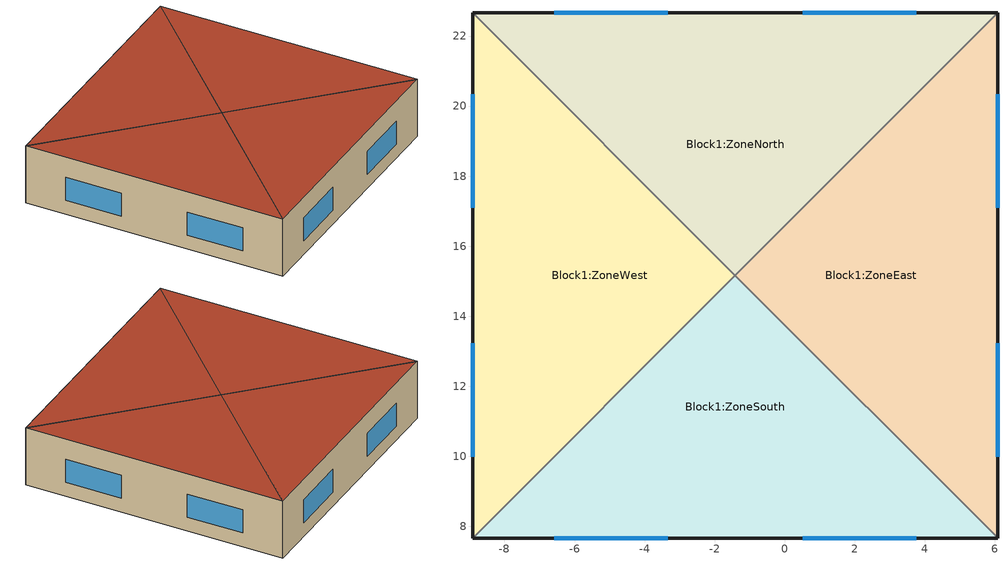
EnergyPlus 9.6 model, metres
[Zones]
Block1:ZoneWest
 floor ground (Project ground floor): -8.91,7.66 -8.91,22.66 -1.41,15.16 z0
 wall outside (Project wall): -8.91,22.66 -8.91,7.66 z0:3.5
 wall to Block1:ZoneSouth (Project partition): -8.91,7.66 -1.41,15.16 z0:3.5
 wall to Block1:ZoneNorth (Project partition): -1.41,15.16 -8.91,22.66 z0:3.5
 window (1001): -8.91,20.33 -8.91,17.1 / -8.91,13.23 -8.91,10 z0.84:2.26
 roof outside (Project flat roof): -8.91,7.66 -1.41,15.16 -8.91,22.66 z3.5
Block1:ZoneSouth
 floor ground (Project ground floor): 6.09,7.66 -8.91,7.66 -1.41,15.16 z0
 wall outside (Project wall): -8.91,7.66 6.09,7.66 z0:3.5
 wall to Block1:ZoneEast (Project partition): 6.09,7.66 -1.41,15.16 z0:3.5
 window (1001): -6.58,7.66 -3.34,7.66 / 0.52,7.66 3.76,7.66 z0.84:2.26
 roof outside (Project flat roof): -8.91,7.66 6.09,7.66 -1.41,15.16 z3.5
Block1:ZoneNorth
 floor ground (Project ground floor): -1.41,15.16 -8.91,22.66 6.09,22.66 z0
 wall outside (Project wall): 6.09,22.66 -8.91,22.66 z0:3.5
 wall to Block1:ZoneEast (Project partition_Rev): -1.41,15.16 6.09,22.66 z0:3.5
 window (1001): 3.76,22.66 0.52,22.66 / -3.34,22.66 -6.58,22.66 z0.84:2.26
 roof outside (Project flat roof): -1.41,15.16 6.09,22.66 -8.91,22.66 z3.5
Block1:ZoneEast
 floor ground (Project ground floor): 6.09,7.66 -1.41,15.16 6.09,22.66 z0
 wall outside (Project wall): 6.09,7.66 6.09,22.66 z0:3.5
 window (1001): 6.09,10 6.09,13.23 / 6.09,17.1 6.09,20.33 z0.84:2.26
 roof outside (Project flat roof): 6.09,7.66 6.09,22.66 -1.41,15.16 z3.5
[Site:Location]
Untitled (01-01:31-12)  (01-01:31-12): Latitude {deg}=45.22; Longitude {deg}=7.65; Time Zone {hr}=1; Elevation {m}=287
[Site:GroundTemperature:BuildingSurface]
18, 18, 18, 18, 18, 18, 18, 18, 18, 18, 18, 18
[Site:GroundTemperature:Deep]
14, 14, 14, 14, 14, 14, 14, 14, 14, 14, 14, 14
[Site:GroundTemperature:Shallow]
14, 14, 14, 14, 14, 14, 14, 14, 14, 14, 14, 14
[Site:GroundTemperature:FCfactorMethod]
1.99, 1.11, 2.67, 5.12, 11.52, 16.46, 19.79, 20.81, 19.08, 15.24, 10.12, 5.36
[Site:GroundReflectance]
0.2, 0.2, 0.2, 0.2, 0.2, 0.2, 0.2, 0.2, 0.2, 0.2, 0.2, 0.2
[Site:GroundReflectance:SnowModifier]
2, 2
[SizingPeriod:DesignDay] Day of Month=15; Humidity Condition Type=WetBulb; Barometric Pressure {Pa}=97924.4; Wind Direction {deg}=0; Rain Indicator=No; Snow Indicator=No
Name | Month | Day Type | Maximum Dry-Bulb Temperature {C} | Daily Dry-Bulb Temperature Range {deltaC} | Wetbulb or DewPoint at Maximum Dry-Bulb {C} | Wind Speed {m/s} | Daylight Saving Time Indicator | Solar Model Indicator | Sky Clearness
Summer Design Day in Untitled (01-01:31-12) Jul | 7 | SummerDesignDay | 32.1 | 11 | 22.8 | 0 | Yes | ASHRAEClearSky | 0.98
Summer Design Day in Untitled (01-01:31-12) Aug | 8 | SummerDesignDay | 32.8 | 11.5 | 23.5 | 0 | Yes | ASHRAEClearSky | 0.98
Summer Design Day in Untitled (01-01:31-12) Sep | 9 | SummerDesignDay | 29 | 11.5 | 20.2 | 0 | Yes | ASHRAEClearSky | 0.98
Winter Design Day in Untitled (01-01:31-12) | 1 | WinterDesignDay | -5.9 | 0 | -5.9 | 8.5 | No |  | 0
[Building]
Building: North Axis {deg}=0; Terrain=Suburbs; Loads Convergence Tolerance Value {W}=.04; Temperature Convergence Tolerance Value {deltaC}=.4; Solar Distribution=FullExterior; Maximum Number of Warmup Days=25; Minimum Number of Warmup Days=6
[Material:NoMass] Roughness=Rough; Thermal Absorptance=0.9; Solar Absorptance=0.7; Visible Absorptance=0.7
Name | Thermal Resistance {m2-K/W}
3_RVAL_3 | .18
5_RVAL_2; 6_RVAL_2 | .15
[Construction]
Project ground floor: Urea Formaldehyde Foam_00171, Cast Concrete_01, Floor/Roof Screed_007, Timber Flooring_003
Project flat roof: Asphalt 1_001, MW Glass Wool (rolls)_00245, 3_RVAL_3, Plasterboard_0013
Project partition: Gypsum Plasterboard_0025, 5_RVAL_2, Gypsum Plasterboard_0025
Project partition_Rev: Gypsum Plasterboard_0025, 6_RVAL_2, Gypsum Plasterboard_0025
Project wall: Brickwork Outer_01, XPS Extruded Polystyrene  - CO2 Blowing_0041, Concrete Block (Medium)_01, Gypsum Plastering_0013
1001: 3, 1002, 3
[WindowMaterial:Gas]
1002: Gas Type=Air; Thickness {m}=.013
[WindowMaterial:Glazing]
3: Optical Data Type=SpectralAverage; Thickness {m}=.006; Solar Transmittance at Normal Incidence=.775; Front Side Solar Reflectance at Normal Incidence=.071; Back Side Solar Reflectance at Normal Incidence=.071; Visible Transmittance at Normal Incidence=.881; Front Side Visible Reflectance at Normal Incidence=.08; Back Side Visible Reflectance at Normal Incidence=.08; Infrared Transmittance at Normal Incidence=0; Front Side Infrared Hemispherical Emissivity=.84; Back Side Infrared Hemispherical Emissivity=.84; Conductivity {W/m-K}=.9; Dirt Correction Factor for Solar and Visible Transmittance=1
[Material] Roughness=Rough; Thermal Absorptance=0.9
Name | Thickness {m} | Conductivity {W/m-K} | Density {kg/m3} | Specific Heat {J/kg-K} | Solar Absorptance | Visible Absorptance
Urea Formaldehyde Foam_00171 | .0171 | 0.04 | 10 | 1400 | 0.6 | 0.6
Cast Concrete_01 | .1 | 1.13 | 2000 | 1000 | 0.6 | 0.6
Floor/Roof Screed_007 | .07 | 0.41 | 1200 | 840 | 0.73 | 0.73
Timber Flooring_003 | .03 | 0.14 | 650 | 1200 | 0.78 | 0.78
Asphalt 1_001 | .01 | 0.7 | 2100 | 1000 | 0.85 | 0.9
MW Glass Wool (rolls)_00245 | .0245 | 0.04 | 12 | 840 | 0.6 | 0.6
Plasterboard_0013 | .013 | 0.25 | 2800 | 896 | 0.5 | 0.5
Gypsum Plasterboard_0025 | .025 | 0.25 | 900 | 1000 | 0.5 | 0.5
Brickwork Outer_01 | .1 | 0.84 | 1700 | 800 | 0.7 | 0.7
XPS Extruded Polystyrene  - CO2 Blowing_0041 | .041 | 0.034 | 35 | 1400 | 0.6 | 0.6
Concrete Block (Medium)_01 | .1 | 0.51 | 1400 | 1000 | 0.6 | 0.6
Gypsum Plastering_0013 | .013 | 0.4 | 1000 | 1000 | 0.5 | 0.5
[Zone] Type=1; Multiplier=1; Volume {m3}=176.6626; Floor Area {m2}=50.475; Zone Inside Convection Algorithm=TARP; Part of Total Floor Area=Yes
Block1:ZoneWest; Block1:ZoneSouth; Block1:ZoneEast; Block1:ZoneNorth
[PEOPLE] Number of People Schedule=Office_OpenOff_Occ; Number of People Calculation Method=People/Area; People per Floor Area {person/m2}=.111; Fraction Radiant=.3; Sensible Heat Fraction=AutoCalculate; Carbon Dioxide Generation Rate {m3/s-W}=3.82e-08; Enable ASHRAE 55 Comfort Warnings=No; Mean Radiant Temperature Calculation Type=ZoneAveraged; Work Efficiency Schedule=Work efficiency; Clothing Insulation Calculation Method=ClothingInsulationSchedule; Air Velocity Schedule=AirVelocitySchedule
Name | Zone or ZoneList or Space or SpaceList | Activity Level Schedule | Clothing Insulation Schedule
People Block1:ZoneWest | Block1:ZoneWest | Activity Schedule 61 | Clothing Schedule 61
People Block1:ZoneSouth | Block1:ZoneSouth | Activity Schedule 67 | Clothing Schedule 67
People Block1:ZoneEast | Block1:ZoneEast | Activity Schedule 73 | Clothing Schedule 73
People Block1:ZoneNorth | Block1:ZoneNorth | Activity Schedule 79 | Clothing Schedule 79
[Lights] Schedule=Office_OpenOff_Light; Design Level Calculation Method=Watts/Area; Watts per Zone Floor Area {W/m2}=20; Return Air Fraction=0; Fraction Radiant=.42; Fraction Visible=.18; Fraction Replaceable=1
Name | Zone or ZoneList or Space or SpaceList
Block1:ZoneWest | Block1:ZoneWest
Block1:ZoneSouth | Block1:ZoneSouth
Block1:ZoneEast | Block1:ZoneEast
Block1:ZoneNorth | Block1:ZoneNorth
[OtherEquipment] Fuel Type=Electricity; Schedule=Office_OpenOff_Equip; Design Level Calculation Method=Watts/Area; Power per Zone Floor Area {W/m2}=11.77; Fraction Latent=0; Fraction Radiant=.2; Fraction Lost=0; Carbon Dioxide Generation Rate {m3/s-W}=0
Name | Zone or ZoneList or Space or SpaceList
Block1:ZoneWest Equipment 1 | Block1:ZoneWest
Block1:ZoneSouth Equipment 1 | Block1:ZoneSouth
Block1:ZoneEast Equipment 1 | Block1:ZoneEast
Block1:ZoneNorth Equipment 1 | Block1:ZoneNorth
[WaterUse:Equipment] Peak Flow Rate {m3/s}=3.11574e-07; Flow Rate Fraction Schedule=Office_OpenOff_Occ
Name | Target Temperature Schedule | Hot Water Supply Temperature Schedule | Cold Water Supply Temperature Schedule | Zone
DHW Block1:ZoneWest | DHW Supply Temperature Block1:ZoneWest | DHW Supply Temperature Block1:ZoneWest | DHW Mains Temperature Block1:ZoneWest | Block1:ZoneWest
DHW Block1:ZoneSouth | DHW Supply Temperature Block1:ZoneSouth | DHW Supply Temperature Block1:ZoneSouth | DHW Mains Temperature Block1:ZoneSouth | Block1:ZoneSouth
DHW Block1:ZoneEast | DHW Supply Temperature Block1:ZoneEast | DHW Supply Temperature Block1:ZoneEast | DHW Mains Temperature Block1:ZoneEast | Block1:ZoneEast
DHW Block1:ZoneNorth | DHW Supply Temperature Block1:ZoneNorth | DHW Supply Temperature Block1:ZoneNorth | DHW Mains Temperature Block1:ZoneNorth | Block1:ZoneNorth
[ZoneInfiltration:DesignFlowRate] Schedule=On 24/7; Design Flow Rate Calculation Method=Flow/zone; Design Flow Rate {m3/s}=.014722; Constant Term Coefficient=1; Temperature Term Coefficient=0; Velocity Term Coefficient=0; Velocity Squared Term Coefficient=0
Name | Zone or ZoneList
Block1:ZoneWest Infiltration | Block1:ZoneWest
Block1:ZoneSouth Infiltration | Block1:ZoneSouth
Block1:ZoneEast Infiltration | Block1:ZoneEast
Block1:ZoneNorth Infiltration | Block1:ZoneNorth
[Sizing:Zone] Zone Cooling Design Supply Air Temperature Input Method=SupplyAirTemperature; Zone Cooling Design Supply Air Temperature {C}=12; Zone Cooling Design Supply Air Temperature Difference {deltaC}=0; Zone Heating Design Supply Air Temperature Input Method=SupplyAirTemperature; Zone Heating Design Supply Air Temperature {C}=35; Zone Heating Design Supply Air Temperature Difference {deltaC}=0; Zone Cooling Design Supply Air Humidity Ratio {kgWater/kgDryAir}=0.0077; Zone Heating Design Supply Air Humidity Ratio {kgWater/kgDryAir}=0.0156; Zone Heating Sizing Factor=1.25; Zone Cooling Sizing Factor=1.15; Cooling Design Air Flow Method=DesignDay; Cooling Minimum Air Flow Fraction=0; Heating Design Air Flow Method=DesignDay; Account for Dedicated Outdoor Air System=No; Dedicated Outdoor Air System Control Strategy=NeutralSupplyAir; Dedicated Outdoor Air Low Setpoint Temperature for Design {C}=autosize; Dedicated Outdoor Air High Setpoint Temperature for Design {C}=autosize
Name | Design Specification Outdoor Air Object | Design Specification Zone Air Distribution Object
Block1:ZoneWest | Block1:ZoneWest | Block1:ZoneWest
Block1:ZoneSouth | Block1:ZoneSouth | Block1:ZoneSouth
Block1:ZoneEast | Block1:ZoneEast | Block1:ZoneEast
Block1:ZoneNorth | Block1:ZoneNorth | Block1:ZoneNorth
[DesignSpecification:ZoneAirDistribution] Zone Air Distribution Effectiveness in Cooling Mode=1; Zone Air Distribution Effectiveness in Heating Mode=1
Block1:ZoneWest; Block1:ZoneSouth; Block1:ZoneEast; Block1:ZoneNorth
[DesignSpecification:OutdoorAir] Outdoor Air Method=Sum; Outdoor Air Flow per Person {m3/s-person}=.01; Outdoor Air Flow per Zone Floor Area {m3/s-m2}=0; Outdoor Air Flow per Zone {m3/s}=0; Outdoor Air Flow Air Changes per Hour {1/hr}=0; Outdoor Air Schedule=Office_OpenOff_Occ
Block1:ZoneWest; Block1:ZoneSouth; Block1:ZoneEast; Block1:ZoneNorth
[ZoneControl:Thermostat] Control Type Schedule=Zone Control Type Sched
Name | Zone or ZoneList | Control 1
Block1:ZoneWest Thermostat | Block1:ZoneWest | Dual Setpoint - Zone Block1:ZoneWest
Block1:ZoneSouth Thermostat | Block1:ZoneSouth | Dual Setpoint - Zone Block1:ZoneSouth
Block1:ZoneEast Thermostat | Block1:ZoneEast | Dual Setpoint - Zone Block1:ZoneEast
Block1:ZoneNorth Thermostat | Block1:ZoneNorth | Dual Setpoint - Zone Block1:ZoneNorth
[ThermostatSetpoint:DualSetpoint]
Name | Heating Setpoint Temperature Schedule | Cooling Setpoint Temperature Schedule
Dual Setpoint - Zone Block1:ZoneWest | Block1:ZoneWest Heating Setpoint Schedule | Block1:ZoneWest Cooling SP Sch
Dual Setpoint - Zone Block1:ZoneSouth | Block1:ZoneSouth Heating Setpoint Schedule | Block1:ZoneSouth Cooling SP Sch
Dual Setpoint - Zone Block1:ZoneEast | Block1:ZoneEast Heating Setpoint Schedule | Block1:ZoneEast Cooling SP Sch
Dual Setpoint - Zone Block1:ZoneNorth | Block1:ZoneNorth Heating Setpoint Schedule | Block1:ZoneNorth Cooling SP Sch
[Zone equipment]
Block1:ZoneWest: Block1:ZoneWest Ideal Loads Air
Block1:ZoneSouth: Block1:ZoneSouth Ideal Loads Air
Block1:ZoneEast: Block1:ZoneEast Ideal Loads Air
Block1:ZoneNorth: Block1:ZoneNorth Ideal Loads Air
[ZoneHVAC:IdealLoadsAirSystem] Maximum Heating Supply Air Temperature {C}=35; Minimum Cooling Supply Air Temperature {C}=12; Maximum Heating Supply Air Humidity Ratio {kgWater/kgDryAir}=0.0156; Minimum Cooling Supply Air Humidity Ratio {kgWater/kgDryAir}=0.0077; Heating Limit=LimitCapacity; Maximum Heating Air Flow Rate {m3/s}=Autosize; Maximum Sensible Heating Capacity {W}=Autosize; Cooling Limit=LimitFlowRateAndCapacity; Maximum Cooling Air Flow Rate {m3/s}=Autosize; Maximum Total Cooling Capacity {W}=Autosize; Dehumidification Control Type=None; Humidification Control Type=None; Outdoor Air Economizer Type=NoEconomizer; Heat Recovery Type=None
Name | Heating Availability Schedule | Cooling Availability Schedule | Design Specification Outdoor Air Object
Block1:ZoneWest Ideal Loads Air | Block1:ZoneWest Heating Availability Sch | Block1:ZoneWest Cooling Availability Sch | Block1:ZoneWest
Block1:ZoneSouth Ideal Loads Air | Block1:ZoneSouth Heating Availability Sch | Block1:ZoneSouth Cooling Availability Sch | Block1:ZoneSouth
Block1:ZoneEast Ideal Loads Air | Block1:ZoneEast Heating Availability Sch | Block1:ZoneEast Cooling Availability Sch | Block1:ZoneEast
Block1:ZoneNorth Ideal Loads Air | Block1:ZoneNorth Heating Availability Sch | Block1:ZoneNorth Cooling Availability Sch | Block1:ZoneNorth
[Schedule:Compact]
Work efficiency: Through: 12/31, For: AllDays, Until: 24:00, 0
AirVelocitySchedule: Through: 12/31, For: AllDays, Until: 24:00, .137
On 24/7: Through: 12/31, For: AllDays, Until: 24:00, 1
Office_OpenOff_Occ: Through: 31 Dec, For: Weekdays SummerDesignDay, Until: 07:00, 0, Until: 08:00, 0.25, Until: 09:00, 0.5, Until: 12:00, 1, Until: 14:00, 0.75, Until: 17:00, 1, Until: 18:00, 0.5, Until: 19:00, 0.25, Until: 24:00, 0, For: Weekends, Until: 24:00, 0, For: Holidays, Until: 24:00, 0, For: WinterDesignDay AllOtherDays, Until: 24:00, 0
Office_OpenOff_Equip: Through: 31 Dec, For: Weekdays SummerDesignDay, Until: 07:00, 0.05394, Until: 20:00, 1, Until: 24:00, 0.05394, For: Weekends, Until: 24:00, 0.05394, For: Holidays, Until: 24:00, 0.05394, For: WinterDesignDay AllOtherDays, Until: 24:00, 0
Office_OpenOff_Light: Through: 31 Dec, For: Weekdays SummerDesignDay, Until: 07:00, 0, Until: 19:00, 1, Until: 24:00, 0, For: Weekends, Until: 24:00, 0, For: Holidays, Until: 24:00, 0, For: WinterDesignDay AllOtherDays, Until: 24:00, 0
Activity Schedule 61; Activity Schedule 67; Activity Schedule 73; Activity Schedule 79: Through: 12/31, For: AllDays, Until: 24:00, 110.7
Clothing Schedule 61; Clothing Schedule 67; Clothing Schedule 73; Clothing Schedule 79: Through: 4/1, For: AllDays, Until: 24:00, 1, Through: 9/30, For: AllDays, Until: 24:00, .5, Through: 12/31, For: AllDays, Until: 24:00, 1
DHW Supply Temperature Block1:ZoneWest; DHW Supply Temperature Block1:ZoneSouth; DHW Supply Temperature Block1:ZoneEast; DHW Supply Temperature Block1:ZoneNorth: Through: 12/31, For: AllDays, Until: 24:00, 65
DHW Mains Temperature Block1:ZoneWest; DHW Mains Temperature Block1:ZoneSouth; DHW Mains Temperature Block1:ZoneEast; DHW Mains Temperature Block1:ZoneNorth: Through: 12/31, For: AllDays, Until: 24:00, 10
Block1:ZoneWest Heating Setpoint Schedule; Block1:ZoneSouth Heating Setpoint Schedule; Block1:ZoneEast Heating Setpoint Schedule; Block1:ZoneNorth Heating Setpoint Schedule: Through: 31 Dec, For: Weekdays SummerDesignDay, Until: 05:00, 12, Until: 19:00, 22, Until: 24:00, 12, For: WinterDesignDay, Until: 24:00, 22, For: Weekends, Until: 24:00, 12, For: Holidays, Until: 24:00, 12, For: AllOtherDays, Until: 24:00, -50
Block1:ZoneWest Heating Availability Sch; Block1:ZoneSouth Heating Availability Sch; Block1:ZoneEast Heating Availability Sch; Block1:ZoneNorth Heating Availability Sch: Through: 31 Dec, For: Weekdays SummerDesignDay, Until: 05:00, 1, Until: 19:00, 1, Until: 24:00, 1, For: WinterDesignDay, Until: 24:00, 1, For: Weekends, Until: 24:00, 1, For: Holidays, Until: 24:00, 1, For: AllOtherDays, Until: 24:00, 0
Block1:ZoneWest Cooling SP Sch; Block1:ZoneSouth Cooling SP Sch; Block1:ZoneEast Cooling SP Sch; Block1:ZoneNorth Cooling SP Sch: Through: 31 Dec, For: Weekdays SummerDesignDay, Until: 05:00, 100, Until: 19:00, 25, Until: 24:00, 100, For: Weekends, Until: 24:00, 100, For: Holidays, Until: 24:00, 100, For: WinterDesignDay AllOtherDays, Until: 24:00, 100
Block1:ZoneWest Cooling Availability Sch; Block1:ZoneSouth Cooling Availability Sch; Block1:ZoneEast Cooling Availability Sch; Block1:ZoneNorth Cooling Availability Sch: Through: 31 Dec, For: Weekdays SummerDesignDay, Until: 05:00, 0, Until: 19:00, 1, Until: 24:00, 0, For: Weekends, Until: 24:00, 0, For: Holidays, Until: 24:00, 0, For: WinterDesignDay AllOtherDays, Until: 24:00, 0
[Schedule:Day:Hourly]
Summer Control Type Day Sch; Winter Control Type Day Sch: 4, 4, 4, 4, 4, 4, 4, 4, 4, 4, 4, 4, 4, 4, 4, 4, 4, 4, 4, 4, 4, 4, 4, 4
[Schedule:Week:Daily]
Summer Control Type Week Sch: Summer Control Type Day Sch, Summer Control Type Day Sch, Summer Control Type Day Sch, Summer Control Type Day Sch, Summer Control Type Day Sch, Summer Control Type Day Sch, Summer Control Type Day Sch, Summer Control Type Day Sch, Summer Control Type Day Sch, Summer Control Type Day Sch, Summer Control Type Day Sch, Summer Control Type Day Sch
Winter Control Type Week Sch: Winter Control Type Day Sch, Winter Control Type Day Sch, Winter Control Type Day Sch, Winter Control Type Day Sch, Winter Control Type Day Sch, Winter Control Type Day Sch, Winter Control Type Day Sch, Winter Control Type Day Sch, Winter Control Type Day Sch, Winter Control Type Day Sch, Winter Control Type Day Sch, Winter Control Type Day Sch
[Schedule:Year]
Zone Control Type Sched: Winter Control Type Week Sch, 1, 1, 3, 31, Summer Control Type Week Sch, 4, 1, 9, 30, Winter Control Type Week Sch, 10, 1, 12, 31
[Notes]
Hourly weather file: C:\ProgramData\DesignBuilder\Weather Data\ITA_TORINO-CASELLE_IGDG.epw
